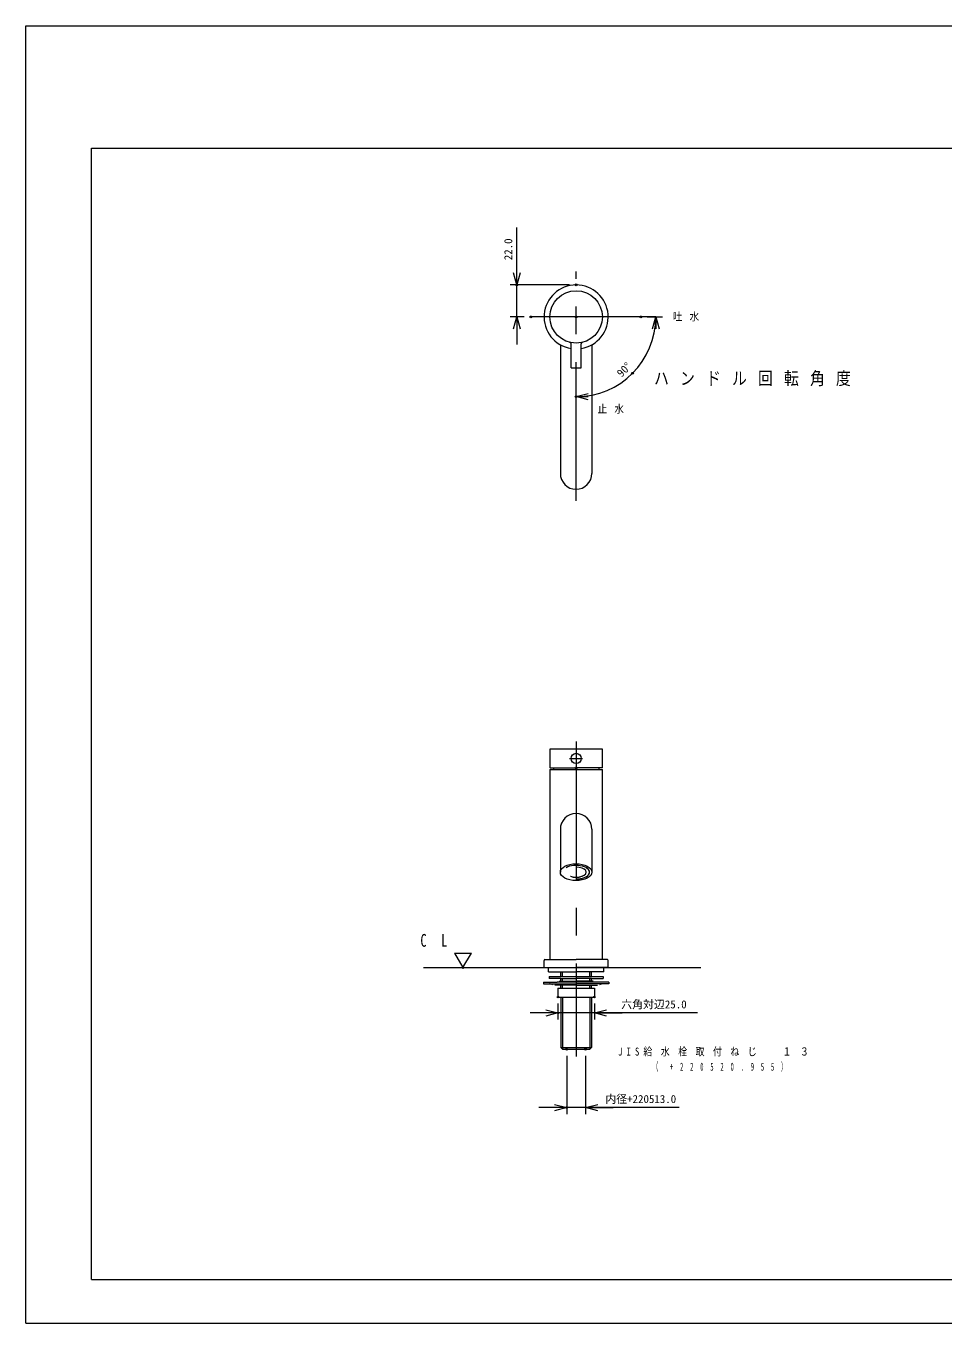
# Model space of a CAD drawing. Units: millimetres on the paper. Extents: x -210 to 210, y -148 to 148.
# Drawn here: x -210 to 0, y -148.5 to 148.5 of the extents above; entities that cross this region are included whole.
import ezdxf
from ezdxf.enums import TextEntityAlignment as Align

# ---------------------------------------------------------------- set-up
doc = ezdxf.new("R2010")
doc.units = ezdxf.units.MM
doc.header["$PDMODE"] = 32
doc.header["$PDSIZE"] = 0.4
doc.linetypes.add('USER1', pattern=[50.8, 31.75, -6.35, 6.35, -6.35])
for name, color, linetype, lineweight in [('0-0_0', 7, 'Continuous', 15), ('0-1_LY_1', 3, 'Continuous', 18), ('0-3_DEFPOINTS', 7, 'Continuous', 15)]:
    doc.layers.add(name, color=color, linetype=linetype, lineweight=lineweight)
doc.styles.add('ＭＳ ゴシック', font='')
doc.styles.get('ＭＳ ゴシック').set_extended_font_data('MS Gothic')

# ---------------------------------------------------------------- blocks, each defined once
blk = doc.blocks.new('ARROW-1')
at = {"layer": '0-0_0'}
blk.add_line((-1.4434, 2.5), (1.4434, 2.5), dxfattribs=at)
blk.add_lwpolyline([(-1.4434, 2.5), (0, 0), (1.4434, 2.5)], dxfattribs=at)
blk.add_point((0, 0), dxfattribs=at)
blk = doc.blocks.new('_OPEN30')
at = {"layer": '0-0_0'}
blk.add_line((0, 0), (-1, 0), dxfattribs=at)
blk.add_lwpolyline([(-1, 0.2679), (0, 0), (-1, -0.2679)], dxfattribs=at)
blk = doc.blocks.new('D8')
at = {"layer": '0-0_0'}
for p, q in [((-88.18, -75.348), (-88.18, -78.997)), ((-79.847, -75.348), (-79.847, -78.997)), ((-88.18, -77.497), (-94.53, -77.497)), ((-79.847, -77.497), (-88.18, -77.497)), ((-56.199, -77.497), (-79.847, -77.497)), ((-79.847, -77.497), (-73.497, -77.497))]:
    blk.add_line(p, q, dxfattribs=at)
at = {"layer": '0-3_DEFPOINTS'}
for p in [(-88.18, -73.848), (-79.847, -73.848), (-88.18, -77.497)]:
    blk.add_point(p, dxfattribs=at)
at = {"layer": '0-0_0', "xscale": 2.77, "yscale": 2.77}
blk.add_blockref('_OPEN30', (-88.18, -77.497), dxfattribs=at)
at = {"layer": '0-0_0', "xscale": 2.77, "yscale": 2.77, "rotation": 180}
blk.add_blockref('_OPEN30', (-79.847, -77.497), dxfattribs=at)
at = {"layer": '0-0_0', "style": 'ＭＳ ゴシック'}
blk.add_text('六角対辺25.0', height=1.833, dxfattribs=at).set_placement((-73.699, -76.997), align=Align.BOTTOM_LEFT)
blk = doc.blocks.new('D9')
at = {"layer": '0-0_0'}
for p, q in [((-86.183, -87.281), (-86.183, -100.67)), ((-81.85, -87.281), (-81.85, -100.67)), ((-86.183, -99.17), (-92.533, -99.17)), ((-81.85, -99.17), (-86.183, -99.17)), ((-60.461, -99.17), (-81.85, -99.17)), ((-81.85, -99.17), (-75.5, -99.17))]:
    blk.add_line(p, q, dxfattribs=at)
at = {"layer": '0-3_DEFPOINTS'}
for p in [(-86.183, -85.781), (-81.85, -85.781), (-86.183, -99.17)]:
    blk.add_point(p, dxfattribs=at)
at = {"layer": '0-0_0', "xscale": 2.77, "yscale": 2.77}
blk.add_blockref('_OPEN30', (-86.183, -99.17), dxfattribs=at)
at = {"layer": '0-0_0', "xscale": 2.77, "yscale": 2.77, "rotation": 180}
blk.add_blockref('_OPEN30', (-81.85, -99.17), dxfattribs=at)
at = {"layer": '0-0_0', "style": 'ＭＳ ゴシック'}
blk.add_text('内径+220513.0', height=1.833, dxfattribs=at).set_placement((-77.336, -98.67), align=Align.BOTTOM_LEFT)
blk = doc.blocks.new('D13')
at = {"layer": '0-0_0'}
for p, q in [((-97.593, 89.214), (-97.593, 95.564)), ((-85.516, 89.214), (-99.093, 89.214)), ((-95.883, 81.881), (-99.093, 81.881)), ((-97.593, 81.881), (-97.593, 75.531))]:
    blk.add_line(p, q, dxfattribs=at)
blk.add_lwpolyline([(-97.593, 81.881), (-97.593, 89.214), (-97.593, 102.357)], dxfattribs=at)
at = {"layer": '0-3_DEFPOINTS'}
for p in [(-97.593, 89.214), (-84.016, 89.214), (-94.383, 81.881)]:
    blk.add_point(p, dxfattribs=at)
at = {"layer": '0-0_0', "xscale": 2.77, "yscale": 2.77}
for p, rotation in [((-97.593, 89.214), 270), ((-97.593, 81.881), 90)]:
    blk.add_blockref('_OPEN30', p, dxfattribs=dict(at, rotation=rotation))
at = {"layer": '0-0_0', "style": 'ＭＳ ゴシック'}
blk.add_text('22.0', height=1.833, rotation=90, dxfattribs=at).set_placement((-98.093, 94.857), align=Align.BOTTOM_LEFT)
blk = doc.blocks.new('D14')
at = {"layer": '0-0_0'}
blk.add_line((-67.715, 81.881), (-64.259, 81.881), dxfattribs=at)
blk.add_arc((-84.016, 81.881), 18.257, 270, 0, dxfattribs=at)
at = {"layer": '0-3_DEFPOINTS'}
for p in [(-84.016, 81.881), (-69.215, 81.881), (-71.107, 68.971), (-84.016, 63.624)]:
    blk.add_point(p, dxfattribs=at)
at = {"layer": '0-0_0', "xscale": 2.77, "yscale": 2.77}
for p, rotation in [((-65.759, 81.881), 90), ((-84.016, 63.624), 180)]:
    blk.add_blockref('_OPEN30', p, dxfattribs=dict(at, rotation=rotation))
at = {"layer": '0-0_0', "style": 'ＭＳ ゴシック'}
blk.add_text('90°', height=1.833, rotation=45, dxfattribs=at).set_placement((-73.228, 67.557), align=Align.BOTTOM_LEFT)

msp = doc.modelspace()

# ---------------------------------------------------------------- linework, layer by layer
at = {"layer": '0-1_LY_1', "color": 7, "lineweight": 15}
for p, q in [((-195, 120.5), (200, 120.5)), ((-195, -138.5), (-195, 120.5)), ((-87.121, -69.114), (-87.121, -68.114)), ((-80.911, -69.114), (-80.911, -68.114)), ((-87.121, -70.232), (-87.121, -69.614)), ((-87.121, -71.848), (-87.121, -71.155)), ((-80.911, -70.232), (-80.911, -69.614)), ((-80.911, -71.848), (-80.911, -71.155)), ((-87.121, -73.848), (-87.121, -85.781)), ((-80.911, -73.848), (-80.911, -85.781)), ((-195, -138.5), (200, -138.5))]:
    msp.add_line(p, q, dxfattribs=at)
at = {"layer": '0-1_LY_1', "color": 7, "linetype": 'USER1', "lineweight": 15}
for p, q in [((-84.016, 39.791), (-84.016, 92.248)), ((-65.759, 81.881), (-94.383, 81.881)), ((-84.016, -15.344), (-84.016, -87.448)), ((-85.572, -19.214), (-82.567, -19.214))]:
    msp.add_line(p, q, dxfattribs=at)
at = {"layer": '0-1_LY_1'}
for p, q in [((-87.633, 75.501), (-87.633, 46.031)), ((-85.183, 70.247), (-85.183, 75.728)), ((-82.85, 70.247), (-82.85, 75.728)), ((-80.4, 75.501), (-80.4, 46.031)), ((-85.15, 70.214), (-82.883, 70.214)), ((-90.016, -17.114), (-90.016, -21.314)), ((-89.95, -17.048), (-78.083, -17.048)), ((-78.016, -21.314), (-78.016, -17.114)), ((-90.016, -21.714), (-90.016, -30.764)), ((-90.016, -21.714), (-84.016, -21.714)), ((-89.95, -21.381), (-84.016, -21.381)), ((-89.183, -21.381), (-89.183, -21.714)), ((-78.083, -21.381), (-84.016, -21.381)), ((-84.016, -21.714), (-78.016, -21.714)), ((-78.85, -21.381), (-78.85, -21.714)), ((-78.016, -65.281), (-78.016, -21.714)), ((-90.016, -30.764), (-90.016, -65.281)), ((-87.633, -35.448), (-87.633, -45.265)), ((-80.4, -35.448), (-80.4, -45.265)), ((-91.183, -65.281), (-84.016, -65.281)), ((-76.85, -65.281), (-84.016, -65.281)), ((-118.939, -67.114), (-55.432, -67.114)), ((-91.35, -67.114), (-91.35, -65.448)), ((-91.35, -67.114), (-84.016, -67.114)), ((-90.35, -68.114), (-90.35, -67.114)), ((-90.35, -68.114), (-84.016, -68.114)), ((-87.509, -69.114), (-87.509, -68.114)), ((-76.683, -67.114), (-84.016, -67.114)), ((-77.683, -68.114), (-84.016, -68.114)), ((-80.524, -69.114), (-80.524, -68.114)), ((-77.683, -68.114), (-77.683, -67.114)), ((-76.683, -67.114), (-76.683, -65.448)), ((-91.513, -70.448), (-88.342, -70.448)), ((-91.513, -70.448), (-91.513, -70.848)), ((-91.513, -70.848), (-90.146, -70.848)), ((-90.18, -69.114), (-90.18, -69.614)), ((-87.506, -69.614), (-90.18, -69.614)), ((-90.146, -70.848), (-84.013, -70.848)), ((-84.013, -71.155), (-88.926, -71.155)), ((-76.513, -70.448), (-88.342, -70.448)), ((-87.929, -70.232), (-84.013, -70.232)), ((-87.509, -70.232), (-87.509, -69.614)), ((-87.509, -71.848), (-87.509, -71.155)), ((-87.506, -69.614), (-84.013, -69.614)), ((-80.521, -69.614), (-84.013, -69.614)), ((-80.098, -70.232), (-84.013, -70.232)), ((-77.881, -70.848), (-84.013, -70.848)), ((-84.013, -71.155), (-79.101, -71.155)), ((-80.524, -70.232), (-80.524, -69.614)), ((-80.524, -71.848), (-80.524, -71.155)), ((-80.521, -69.614), (-77.847, -69.614)), ((-77.847, -69.114), (-77.847, -69.614)), ((-88.18, -71.848), (-88.18, -73.848)), ((-88.18, -73.848), (-79.847, -73.848)), ((-87.509, -73.848), (-87.509, -85.394)), ((-84.013, -71.848), (-84.013, -73.848)), ((-80.524, -73.848), (-80.524, -85.394))]:
    msp.add_line(p, q, dxfattribs=at)
for points in [[(-90.18, -69.114), (-84.013, -69.114), (-77.847, -69.114)], [(-76.513, -70.448), (-76.513, -70.848), (-77.881, -70.848)], [(-88.18, -71.848), (-79.847, -71.848), (-79.847, -73.848)], [(-87.121, -85.781), (-87.509, -85.394), (-80.524, -85.394)], [(-87.121, -85.781), (-80.911, -85.781), (-80.524, -85.394)]]:
    msp.add_lwpolyline(points, dxfattribs=at)
for centre, radius in [((-84.016, 81.881), 6), ((-84.016, -19.214), 1.167)]:
    msp.add_circle(centre, radius, dxfattribs=at)
for centre, radius, start, end in [((-84.016, 81.881), 7.333, 279.15413, 260.84587), ((-85.516, 75.728), 0.333, 359.98431, 74.89927), ((-82.516, 75.728), 0.333, 105.17918, 179.97949), ((-84.016, 46.031), 3.617, 180, 0), ((-89.95, -17.114), 0.0667, 90, 180), ((-78.083, -17.114), 0.0667, 0, 90), ((-89.95, -21.314), 0.0667, 180, 270), ((-78.083, -21.314), 0.0667, 270, 0), ((-84.016, -35.448), 3.617, 0, 180), ((-84.016, -42.45), 3.981, 250.48758, 289.51242), ((-91.183, -65.448), 0.167, 90, 180), ((-76.85, -65.448), 0.167, 0, 90), ((-90.146, -72.514), 1.667, 61.73158, 89.99998), ((-77.881, -72.514), 1.667, 90.00002, 118.26842)]:
    msp.add_arc(centre, radius, start, end, dxfattribs=at)
at = {"layer": '0-1_LY_1', "color": 7, "lineweight": 15}
for centre, start, end in [((-85.15, 70.247), 180, 270), ((-82.883, 70.247), 270, 0)]:
    msp.add_arc(centre, 0.0333, start, end, dxfattribs=at)
at = {"layer": '0-1_LY_1'}
msp.add_ellipse((-84.016, -45.265), major_axis=(-3.617, 0), ratio=0.534619, dxfattribs=at)
for major_axis, start_param, end_param in [((-3.1, 0), 1.5707963, 5.5583175), ((-2.3, 0), 0.9542385, 4.712389), ((-2.3, 0), 2.1873542, 4.712389), ((3.1, 0), 4.712389, 7.0080531)]:
    msp.add_ellipse((-84.016, -45.265), major_axis=major_axis, ratio=0.5, start_param=start_param, end_param=end_param, dxfattribs=at)
at = {"layer": '0-1_LY_1', "color": 7}
msp.add_point((-84.016, -21.381), dxfattribs=at)
at = {"layer": '0-3_DEFPOINTS'}
for p, q in [((-210, -148.5), (-210, 148.5)), ((-210, 148.5), (210, 148.5)), ((-210, -148.5), (210, -148.5))]:
    msp.add_line(p, q, dxfattribs=at)

# ---------------------------------------------------------------- block references
at = {"layer": '0-1_LY_1'}
for name in ['D13', 'D14', 'D8', 'D9']:
    msp.add_blockref(name, (0, 0), dxfattribs=at)
at = {"layer": '0-1_LY_1', "xscale": 1.333333, "yscale": 1.333333}
msp.add_blockref('ARROW-1', (-109.927, -67.114), dxfattribs=at)

# ---------------------------------------------------------------- texts
at = {"layer": '0-1_LY_1', "color": 7, "attachment_point": 7, "style": 'ＭＳ ゴシック'}
for s, insert, char_height in [('\\T1.75;\\W0.85;吐水', (-61.866, 80.831), 1.833), ('\\T1.75;\\W0.85;ハンドル回転角度', (-66.179, 66.001), 2.933), ('\\T1.75;\\W0.85;止水', (-79.085, 59.685), 1.833), ('\\T3.4;\\W0.7;CL', (-119.665, -62.392), 2.933), ('\\T1.94;\\W0.8;JIS給水栓取付ねじ\u3000１３', (-74.427, -87.466), 1.833), ('\\T3.09;\\W0.5;\u3000\u3000（+220520.955）', (-74.427, -90.966), 1.833)]:
    msp.add_mtext(s, dxfattribs=dict(at, insert=insert, char_height=char_height))

doc.saveas('drawing.dxf')
